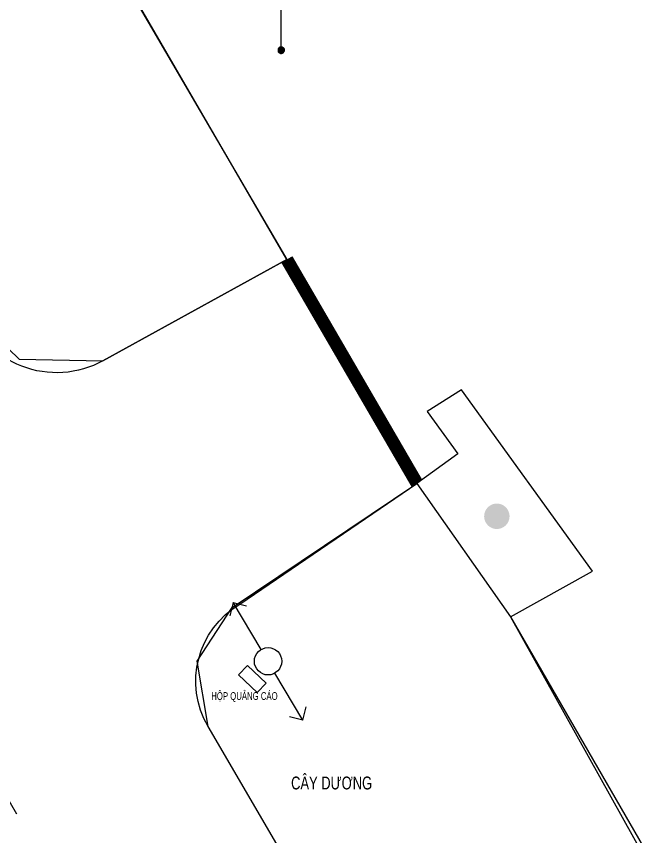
# Model space of a CAD drawing. Header units: millimetres. Extents: x 120 to 288, y 58 to 216.
# Drawn here: x 171.354 to 172.497, y 157.619 to 159.133 of the extents above; entities that cross this region are included whole.
import ezdxf

# ---------------------------------------------------------------- set-up
doc = ezdxf.new("R2010")
doc.units = ezdxf.units.MM
doc.header["$LTSCALE"] = 0.3
doc.header["$MEASUREMENT"] = 0
doc.linetypes.add('DASHDOTX2', pattern=[2, 1, -0.5, 0, -0.5])
for name, color, linetype in [('HATCH1', 8, 'CONTINUOUS'), ('KT', 8, 'CONTINUOUS'), ('Ky hieu', 7, 'CONTINUOUS')]:
    doc.layers.add(name, color=color, linetype=linetype)
doc.styles.add('DIM', font='vavon.TTF')
doc.linetypes.add('FENCELINE2', pattern='A,0.25,-0.1,[132,ltypeshp.shx,S=0.1,R=0,X=-0.1,Y=0],-0.1,1', length=1.45)

# ---------------------------------------------------------------- blocks, each defined once
blk = doc.blocks.new('Cot den')
at = {"layer": 'Ky hieu', "color": 5, "linetype": 'Continuous'}
for p, q in [((474185.991, 1112245.093), (474186.045, 1112245.174)), ((474186.045, 1112245.174), (474186.126, 1112245.228)), ((474186.126, 1112245.228), (474186.193, 1112245.255)), ((474185.965, 1112245.026), (474185.991, 1112245.093)), ((474185.965, 1112242.67), (474185.965, 1112245.026))]:
    blk.add_line(p, q, dxfattribs=at)
mesh = blk.add_polyface(dxfattribs=at)
corners = [(474186.293, 1112245.159), (474186.24, 1112245.199), (474186.324, 1112245.147), (474186.222, 1112245.225), (474186.388, 1112245.122), (474186.202, 1112245.255), (474186.426, 1112245.115), (474186.192, 1112245.289), (474186.489, 1112245.105), (474186.184, 1112245.319), (474186.528, 1112245.105), (474186.186, 1112245.362), (474186.599, 1112245.106), (474186.187, 1112245.386), (474186.631, 1112245.111), (474186.204, 1112245.434), (474186.707, 1112245.122), (474186.22, 1112245.483), (474186.772, 1112245.14), (474186.246, 1112245.526), (474186.839, 1112245.159), (474186.272, 1112245.571), (474186.898, 1112245.183), (474186.31, 1112245.616), (474186.965, 1112245.21), (474186.343, 1112245.654), (474187.016, 1112245.237), (474186.397, 1112245.701), (474187.086, 1112245.274), (474186.425, 1112245.727), (474187.119, 1112245.297), (474186.505, 1112245.781), (474187.199, 1112245.351), (474186.538, 1112245.804), (474187.227, 1112245.377), (474186.608, 1112245.841), (474187.281, 1112245.424), (474186.658, 1112245.868), (474187.313, 1112245.462), (474186.726, 1112245.896), (474187.352, 1112245.507), (474186.785, 1112245.919), (474187.378, 1112245.552), (474186.851, 1112245.938), (474187.404, 1112245.595), (474186.917, 1112245.956), (474187.42, 1112245.644), (474186.993, 1112245.967), (474187.436, 1112245.692), (474187.025, 1112245.972), (474187.438, 1112245.716), (474187.095, 1112245.973), (474187.44, 1112245.759), (474187.135, 1112245.973), (474187.432, 1112245.789), (474187.422, 1112245.824), (474187.197, 1112245.963), (474187.422, 1112245.824), (474187.401, 1112245.854), (474187.235, 1112245.956), (474187.384, 1112245.879), (474187.3, 1112245.931), (474187.331, 1112245.919)]
mesh.append_faces([[corners[k] for k in face] for face in [(0, 0, 2, 1), (1, 2, 4, 3), (3, 4, 6, 5), (5, 6, 8, 7), (7, 8, 10, 9), (9, 10, 12, 11), (11, 12, 14, 13), (13, 14, 16, 15), (15, 16, 18, 17), (17, 18, 20, 19), (19, 20, 22, 21), (21, 22, 24, 23), (23, 24, 26, 25), (25, 26, 28, 27), (27, 28, 30, 29), (29, 30, 32, 31), (31, 32, 34, 33), (33, 34, 36, 35), (35, 36, 38, 37), (37, 38, 40, 39), (39, 40, 42, 41), (41, 42, 44, 43), (43, 44, 46, 45), (45, 46, 48, 47), (47, 48, 50, 49), (49, 50, 52, 51), (51, 52, 54, 53), (53, 54, 57, 56), (56, 55, 58, 59), (59, 58, 60, 61), (61, 60, 62, 62)]], dxfattribs={"vtx0": -1, "vtx2": -1, "color": 5})
mesh = blk.add_polyface(dxfattribs=at)
corners = [(474185.872, 1112242.529), (474185.856, 1112242.542), (474185.903, 1112242.513), (474185.846, 1112242.551), (474185.909, 1112242.511), (474185.832, 1112242.567), (474185.934, 1112242.504), (474185.824, 1112242.577), (474185.943, 1112242.503), (474185.815, 1112242.594), (474185.965, 1112242.501), (474185.808, 1112242.608), (474185.978, 1112242.502), (474185.804, 1112242.623), (474185.995, 1112242.504), (474185.799, 1112242.639), (474186.01, 1112242.508), (474185.798, 1112242.655), (474186.026, 1112242.513), (474185.796, 1112242.67), (474186.039, 1112242.519), (474185.796, 1112242.67), (474186.057, 1112242.529), (474185.798, 1112242.689), (474186.065, 1112242.535), (474185.799, 1112242.7), (474186.084, 1112242.551), (474185.806, 1112242.723), (474186.089, 1112242.557), (474185.808, 1112242.732), (474186.105, 1112242.577), (474185.82, 1112242.754), (474186.109, 1112242.585), (474185.824, 1112242.762), (474186.121, 1112242.608), (474185.84, 1112242.782), (474186.123, 1112242.616), (474185.846, 1112242.789), (474186.13, 1112242.639), (474185.864, 1112242.804), (474186.131, 1112242.65), (474185.872, 1112242.81), (474186.133, 1112242.67), (474185.89, 1112242.82), (474186.131, 1112242.684), (474185.903, 1112242.826), (474186.13, 1112242.7), (474185.919, 1112242.831), (474186.125, 1112242.716), (474185.934, 1112242.835), (474186.121, 1112242.732), (474185.951, 1112242.837), (474186.114, 1112242.745), (474185.965, 1112242.838), (474186.105, 1112242.762), (474185.986, 1112242.836), (474186.097, 1112242.772), (474185.995, 1112242.835), (474186.084, 1112242.789), (474186.02, 1112242.828), (474186.073, 1112242.797), (474186.026, 1112242.826), (474186.057, 1112242.81)]
mesh.append_faces([[corners[k] for k in face] for face in [(0, 0, 2, 1), (1, 2, 4, 3), (3, 4, 6, 5), (5, 6, 8, 7), (7, 8, 10, 9), (9, 10, 12, 11), (11, 12, 14, 13), (13, 14, 16, 15), (15, 16, 18, 17), (17, 18, 20, 19), (21, 20, 22, 23), (23, 22, 24, 25), (25, 24, 26, 27), (27, 26, 28, 29), (29, 28, 30, 31), (31, 30, 32, 33), (33, 32, 34, 35), (35, 34, 36, 37), (37, 36, 38, 39), (39, 38, 40, 41), (41, 40, 42, 43), (43, 42, 44, 45), (45, 44, 46, 47), (47, 46, 48, 49), (49, 48, 50, 51), (51, 50, 52, 53), (53, 52, 54, 55), (55, 54, 56, 57), (57, 56, 58, 59), (59, 58, 60, 61), (61, 60, 62, 62)]], dxfattribs={"vtx0": -1, "vtx2": -1, "color": 5})
blk = doc.blocks.new('CDHT')
at = {"layer": 'Ky hieu', "color": 5, "ltscale": 0.001}
for p, q in [((474181.866, 1112250.568), (474182.503, 1112251.205)), ((474190.866, 1112250.568), (474190.23, 1112251.205)), ((474181.866, 1112250.568), (474185.466, 1112250.568)), ((474181.866, 1112250.568), (474182.503, 1112249.932)), ((474187.266, 1112250.568), (474190.866, 1112250.568)), ((474190.866, 1112250.568), (474190.23, 1112249.932))]:
    blk.add_line(p, q, dxfattribs=at)
blk.add_circle((474186.366, 1112250.568), 0.9, dxfattribs=at)
blk = doc.blocks.new('Nha tuong')
at = {"layer": 'Ky hieu'}
h = blk.add_hatch(color=256, dxfattribs=at)
edge = h.paths.add_edge_path()
edge.add_arc((474232.372, 1112270.493), 0.838, -32.4679, 327.5321)

msp = doc.modelspace()

# ---------------------------------------------------------------- linework, layer by layer
at = {"layer": 'HATCH1', "ltscale": 5}
msp.add_lwpolyline([(173.7197, 154.37631), (171.70779, 157.82204, -0.4125842), (171.76652, 158.04813), (172.09359, 158.27103), (171.8533, 158.68445), (171.51367, 158.49734, -0.4672487), (171.25993, 158.59595), (170.71268, 159.52337), (169.19883, 162.12438, -0.3119335), (169.31708, 163.64434), (172.4983, 166.19428), (172.60475, 166.15933), (172.72661, 166.00583), (172.75923, 165.96473), (169.59468, 163.45728), (169.46332, 162.75567), (169.66103, 162.43004), (170.08062, 161.67132), (170.58066, 160.86077), (171.8533, 158.68445), (172.09359, 158.27103), (172.26616, 158.0249), (173.67087, 155.5927)], format="xyb", dxfattribs=at)
at = {"layer": 'HATCH1'}
for points in [[(172.75923, 165.96473), (172.60475, 166.15933), (172.4983, 166.19428), (170.90337, 164.93115), (170.14108, 164.30868), (169.31708, 163.64434), (169.31708, 163.64434), (169.16554, 163.42577), (169.06723, 163.16826), (169.01882, 162.62142), (169.08485, 162.33977), (169.19883, 162.12438), (170.46381, 159.94512), (171.25993, 158.59595), (171.35911, 158.50058), (171.51367, 158.49734), (171.8533, 158.68445)], [(176.4258, 149.36379), (175.96696, 150.11201), (175.32004, 151.24981), (174.85109, 152.062), (174.99921, 152.18494), (174.35681, 153.28853), (173.68336, 154.43836), (171.70779, 157.82204), (171.68749, 157.94313), (171.75227, 158.04193), (172.09359, 158.27103)]]:
    msp.add_lwpolyline(points, dxfattribs=at)
at = {"layer": 'HATCH1', "ltscale": 5}
for points in [[(172.75923, 165.96473), (172.60475, 166.15933), (172.4983, 166.19428), (170.90337, 164.93115), (170.14108, 164.30868), (169.31708, 163.64434), (169.31708, 163.64434), (169.16554, 163.42577), (169.06723, 163.16826), (169.01882, 162.62142), (169.08485, 162.33977), (169.19883, 162.12438), (170.46381, 159.94512), (171.25993, 158.59595), (171.35911, 158.50058), (171.51367, 158.49734), (171.8533, 158.68445)], [(176.4258, 149.36379), (175.96696, 150.11201), (175.32004, 151.24981), (174.85109, 152.062), (174.99921, 152.18494), (174.35681, 153.28853), (173.68336, 154.43836), (171.70779, 157.82204), (171.68749, 157.94313), (171.75227, 158.04193), (172.09359, 158.27103)]]:
    msp.add_lwpolyline(points, dxfattribs=at)
at = {"layer": 'HATCH1', "linetype": 'FENCELINE2', "ltscale": 2}
for points in [[(171.8533, 158.68445), (171.42661, 159.41918), (170.58066, 160.86077), (170.58066, 160.86077)], [(171.96899, 158.48631), (172.09359, 158.27103), (172.26616, 158.0249), (172.73819, 157.17789), (173.9602, 155.10095)]]:
    msp.add_lwpolyline(points, dxfattribs=at)
at = {"layer": 'HATCH1', "lineweight": 35, "const_width": 0.02381}
msp.add_lwpolyline([(172.09359, 158.27103), (171.8533, 158.68445)], dxfattribs=at)
at = {"layer": 'HATCH1', "linetype": 'Continuous', "ltscale": 0.7}
msp.add_lwpolyline([(172.26616, 158.0249), (172.41779, 158.10913), (172.17598, 158.44367), (172.11219, 158.40369), (172.16879, 158.32539), (172.09359, 158.27103), (172.26616, 158.0249)], dxfattribs=at)
at = {"layer": 'HATCH1', "ltscale": 5}
msp.add_lwpolyline([(172.26616, 158.0249), (172.41779, 158.10913), (172.17598, 158.44367), (172.11219, 158.40369), (172.16879, 158.32539), (172.09359, 158.27103)], close=True, dxfattribs=at)
at = {"layer": 'HATCH1'}
msp.add_lwpolyline([(171.79844, 157.88483), (171.81495, 157.90199), (171.78064, 157.93501), (171.76413, 157.91786)], close=True, dxfattribs=at)
at = {"layer": 'KT', "linetype": 'DASHDOTX2', "lineweight": -2, "ltscale": 0.0005, "flags": 128}
msp.add_lwpolyline([(185.46005, 165.98979), (180.34871, 173.65276), (177.41641, 172.1069, 0.1199755), (176.87523, 171.62782), (174.71299, 168.51266, -0.0751899), (174.13844, 167.90102), (168.14392, 163.15897), (175.38711, 150.75415), (182.53181, 154.92594), (179.07267, 160.89523), (186.09118, 164.81508), (185.97885, 165.05559), (185.4891, 165.94624), (185.46005, 165.98979)], format="xyb", dxfattribs=at)

# ---------------------------------------------------------------- block references
at = {"layer": 'HATCH1', "xscale": 0.03504980631987564, "yscale": 0.03504980634066612, "zscale": 0.03504980631809729}
msp.add_blockref('Cot den', (-16448.28328, -38824.81946), dxfattribs=at)
at = {"layer": 'HATCH1', "linetype": 'Continuous', "ltscale": 0.7, "xscale": 0.02803984506630286, "yscale": 0.02803984505590051, "zscale": 0.02803984505447779}
msp.add_blockref('Nha tuong', (-13125.16113, -31029.68199), dxfattribs=at)
at = {"layer": 'HATCH1', "xscale": 0.02803984502536909, "yscale": 0.02803984505590051, "zscale": 0.02803984505447779, "rotation": 120.5922487451945}
msp.add_blockref('CDHT', (33784.93821, 4584.51719), dxfattribs=at)

# ---------------------------------------------------------------- texts
at = {"layer": 'HATCH1', "style": 'DIM', "width": 0.75}
for s, height, p in [('HOÄP QUAÛNG CAÙO', 0.0142858, (171.71371, 157.87139, -0.00166)), ('CAÂY DÖÔNG', 0.02381, (171.86116, 157.70606))]:
    msp.add_text(s, height=height, dxfattribs=at).set_placement(p)

doc.saveas('drawing.dxf')
